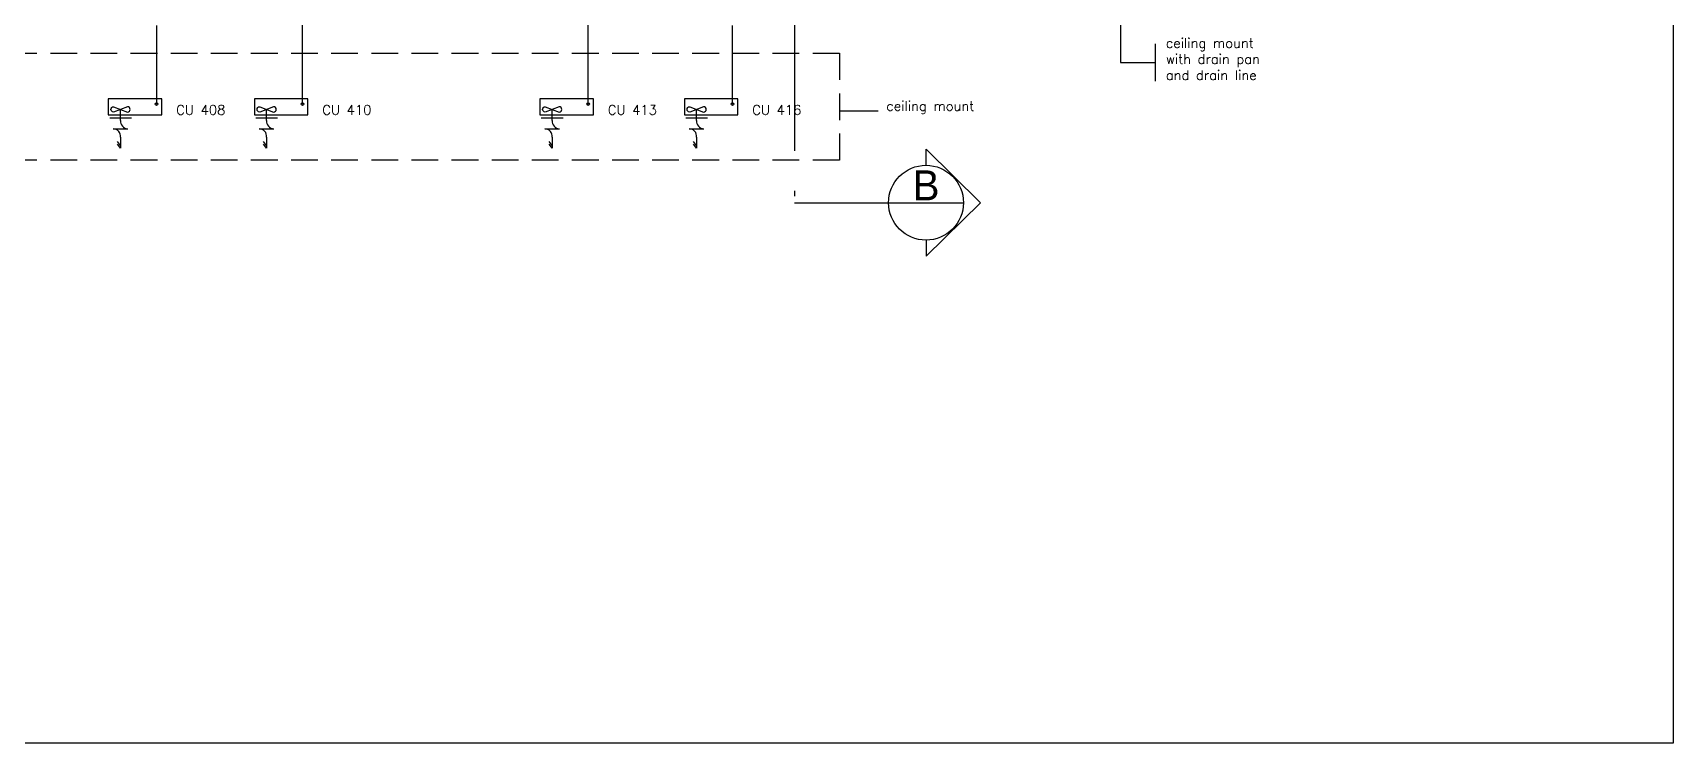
# Model space of a CAD drawing. Header units: millimetres. Extents: x -398 to 816, y -1 to 208.
# Drawn here: x 511.76 to 542.42, y 0 to 13.28 of the extents above; entities that cross this region are included whole.
import ezdxf
from ezdxf.enums import TextEntityAlignment as Align

# ---------------------------------------------------------------- set-up
doc = ezdxf.new("R2010")
doc.units = ezdxf.units.MM
doc.linetypes.add('ACAD_ISO04W100', pattern=[30, 24, -3, 0, -3])
doc.linetypes.add('DASHED', pattern=[0.75, 0.5, -0.25])
for name, color, linetype in [('AC DRAIN', 240, 'Continuous'), ('AC FCU', 221, 'Continuous'), ('AC LINE', 171, 'Continuous')]:
    doc.layers.add(name, color=color, linetype=linetype)
doc.styles.add('Romans', font='romans.shx')
doc.styles.add('style2', font='vit-s.shx', dxfattribs={"height": 3.2})

# ---------------------------------------------------------------- blocks, each defined once
blk = doc.blocks.new('ACC1')
at = {"layer": 'AC FCU', "color": 8}
for p, q in [((-0.925, 0.27), (-0.852, 0.328)), ((-0.875, 0.27), (-0.802, 0.328)), ((-0.562, 0.407), (-0.562, 0.134)), ((-0.36, 0.474), (-0.36, 0.067)), ((-0.718, 0.27), (-0.925, 0.27)), ((-0.407, 0.27), (-0.2, 0.27))]:
    blk.add_line(p, q, dxfattribs=at)
at = {"layer": 'AC FCU'}
for p, q in [((0, 0.5), (-0.3, 0.5)), ((-0.3, 0.5), (-0.3, -0.5)), ((0, -0.5), (0, 0.5)), ((-0.3, -0.5), (0, -0.5))]:
    blk.add_line(p, q, dxfattribs=at)
blk.add_lwpolyline([(-0.25, 0.4, -1), (-0.15, 0.4), (-0.25, 0.141, 1), (-0.15, 0.141), (-0.25, 0.4)], format="xyb", dxfattribs=at)
blk.add_circle((-0.1, -0.4), 0.025, dxfattribs=at)
at = {"layer": 'AC FCU', "color": 8}
for centre, start, end in [((-0.703, 0.41), 263.9498, 358.5513), ((-0.422, 0.131), 83.9498, 178.5513)]:
    blk.add_arc(centre, 0.14, start, end, dxfattribs=at)

msp = doc.modelspace()

# ---------------------------------------------------------------- linework, layer by layer
at = {"layer": 'AC FCU', "color": 5, "linetype": 'ACAD_ISO04W100', "ltscale": 0.25}
msp.add_line((525.996, 47.477), (525.996, 10.104), dxfattribs=at)
at = {"layer": 'AC FCU', "color": 5}
for p, q in [((528.457, 10.804), (528.457, 11.104)), ((528.457, 10.804), (528.457, 11.104)), ((529.476, 10.104), (528.457, 11.104)), ((525.996, 10.104), (529.157, 10.104)), ((529.476, 10.104), (528.457, 9.104)), ((528.457, 9.404), (528.457, 9.104))]:
    msp.add_line(p, q, dxfattribs=at)
at = {"layer": 'AC FCU', "color": 8}
msp.add_lwpolyline([(464.983, 56.078), (542.424, 56.078), (542.424, 0), (464.983, 0)], close=True, dxfattribs=at)
at = {"layer": 'AC FCU', "color": 5}
msp.add_circle((528.457, 10.104), 0.7, dxfattribs=at)
at = {"layer": 'AC LINE', "color": 2}
for p, q in [((532.09, 13.799), (532.09, 12.724)), ((532.743, 13.074), (532.743, 12.374)), ((532.09, 12.724), (532.743, 12.724)), ((526.839, 11.823), (527.565, 11.823))]:
    msp.add_line(p, q, dxfattribs=at)
at = {"layer": 'AC LINE'}
for p, q in [((514.072, 13.42), (514.072, 11.949)), ((516.802, 11.949), (516.802, 13.428)), ((522.14, 11.949), (522.14, 13.421)), ((524.84, 11.949), (524.84, 13.418))]:
    msp.add_line(p, q, dxfattribs=at)
at = {"layer": 'AC LINE', "color": 2, "linetype": 'DASHED'}
msp.add_lwpolyline([(506.839, 12.899), (526.839, 12.899), (526.839, 10.899), (506.839, 10.899)], close=True, dxfattribs=at)

# ---------------------------------------------------------------- block references
at = {"layer": 'AC FCU', "rotation": 90}
for p in [(513.672, 12.049), (516.402, 12.049), (521.74, 12.049), (524.44, 12.049)]:
    msp.add_blockref('ACC1', p, dxfattribs=at)

# ---------------------------------------------------------------- texts
at = {"layer": 'AC DRAIN', "color": 2, "style": 'Romans'}
msp.add_text('ceiling mount', height=0.18, dxfattribs=at).set_placement((527.715, 11.823))
at = {"layer": 'AC FCU', "color": 2, "style": 'Romans'}
for s, p in [('ceiling mount', (532.94, 12.999)), ('with drain pan', (532.94, 12.699)), ('and drain line', (532.94, 12.399))]:
    msp.add_text(s, height=0.18, dxfattribs=at).set_placement(p)
at = {"layer": 'AC FCU', "style": 'Romans'}
for s, p in [('CU 408', (515.36, 11.749)), ('CU 410', (518.09, 11.749)), ('CU 413', (523.427, 11.749)), ('CU 416', (526.127, 11.749))]:
    msp.add_text(s, height=0.18, dxfattribs=at).set_placement(p, align=Align.RIGHT)
at = {"layer": 'AC FCU', "style": 'style2'}
msp.add_text('B', height=0.56, dxfattribs=at).set_placement((528.21, 10.149))

doc.saveas('drawing.dxf')
